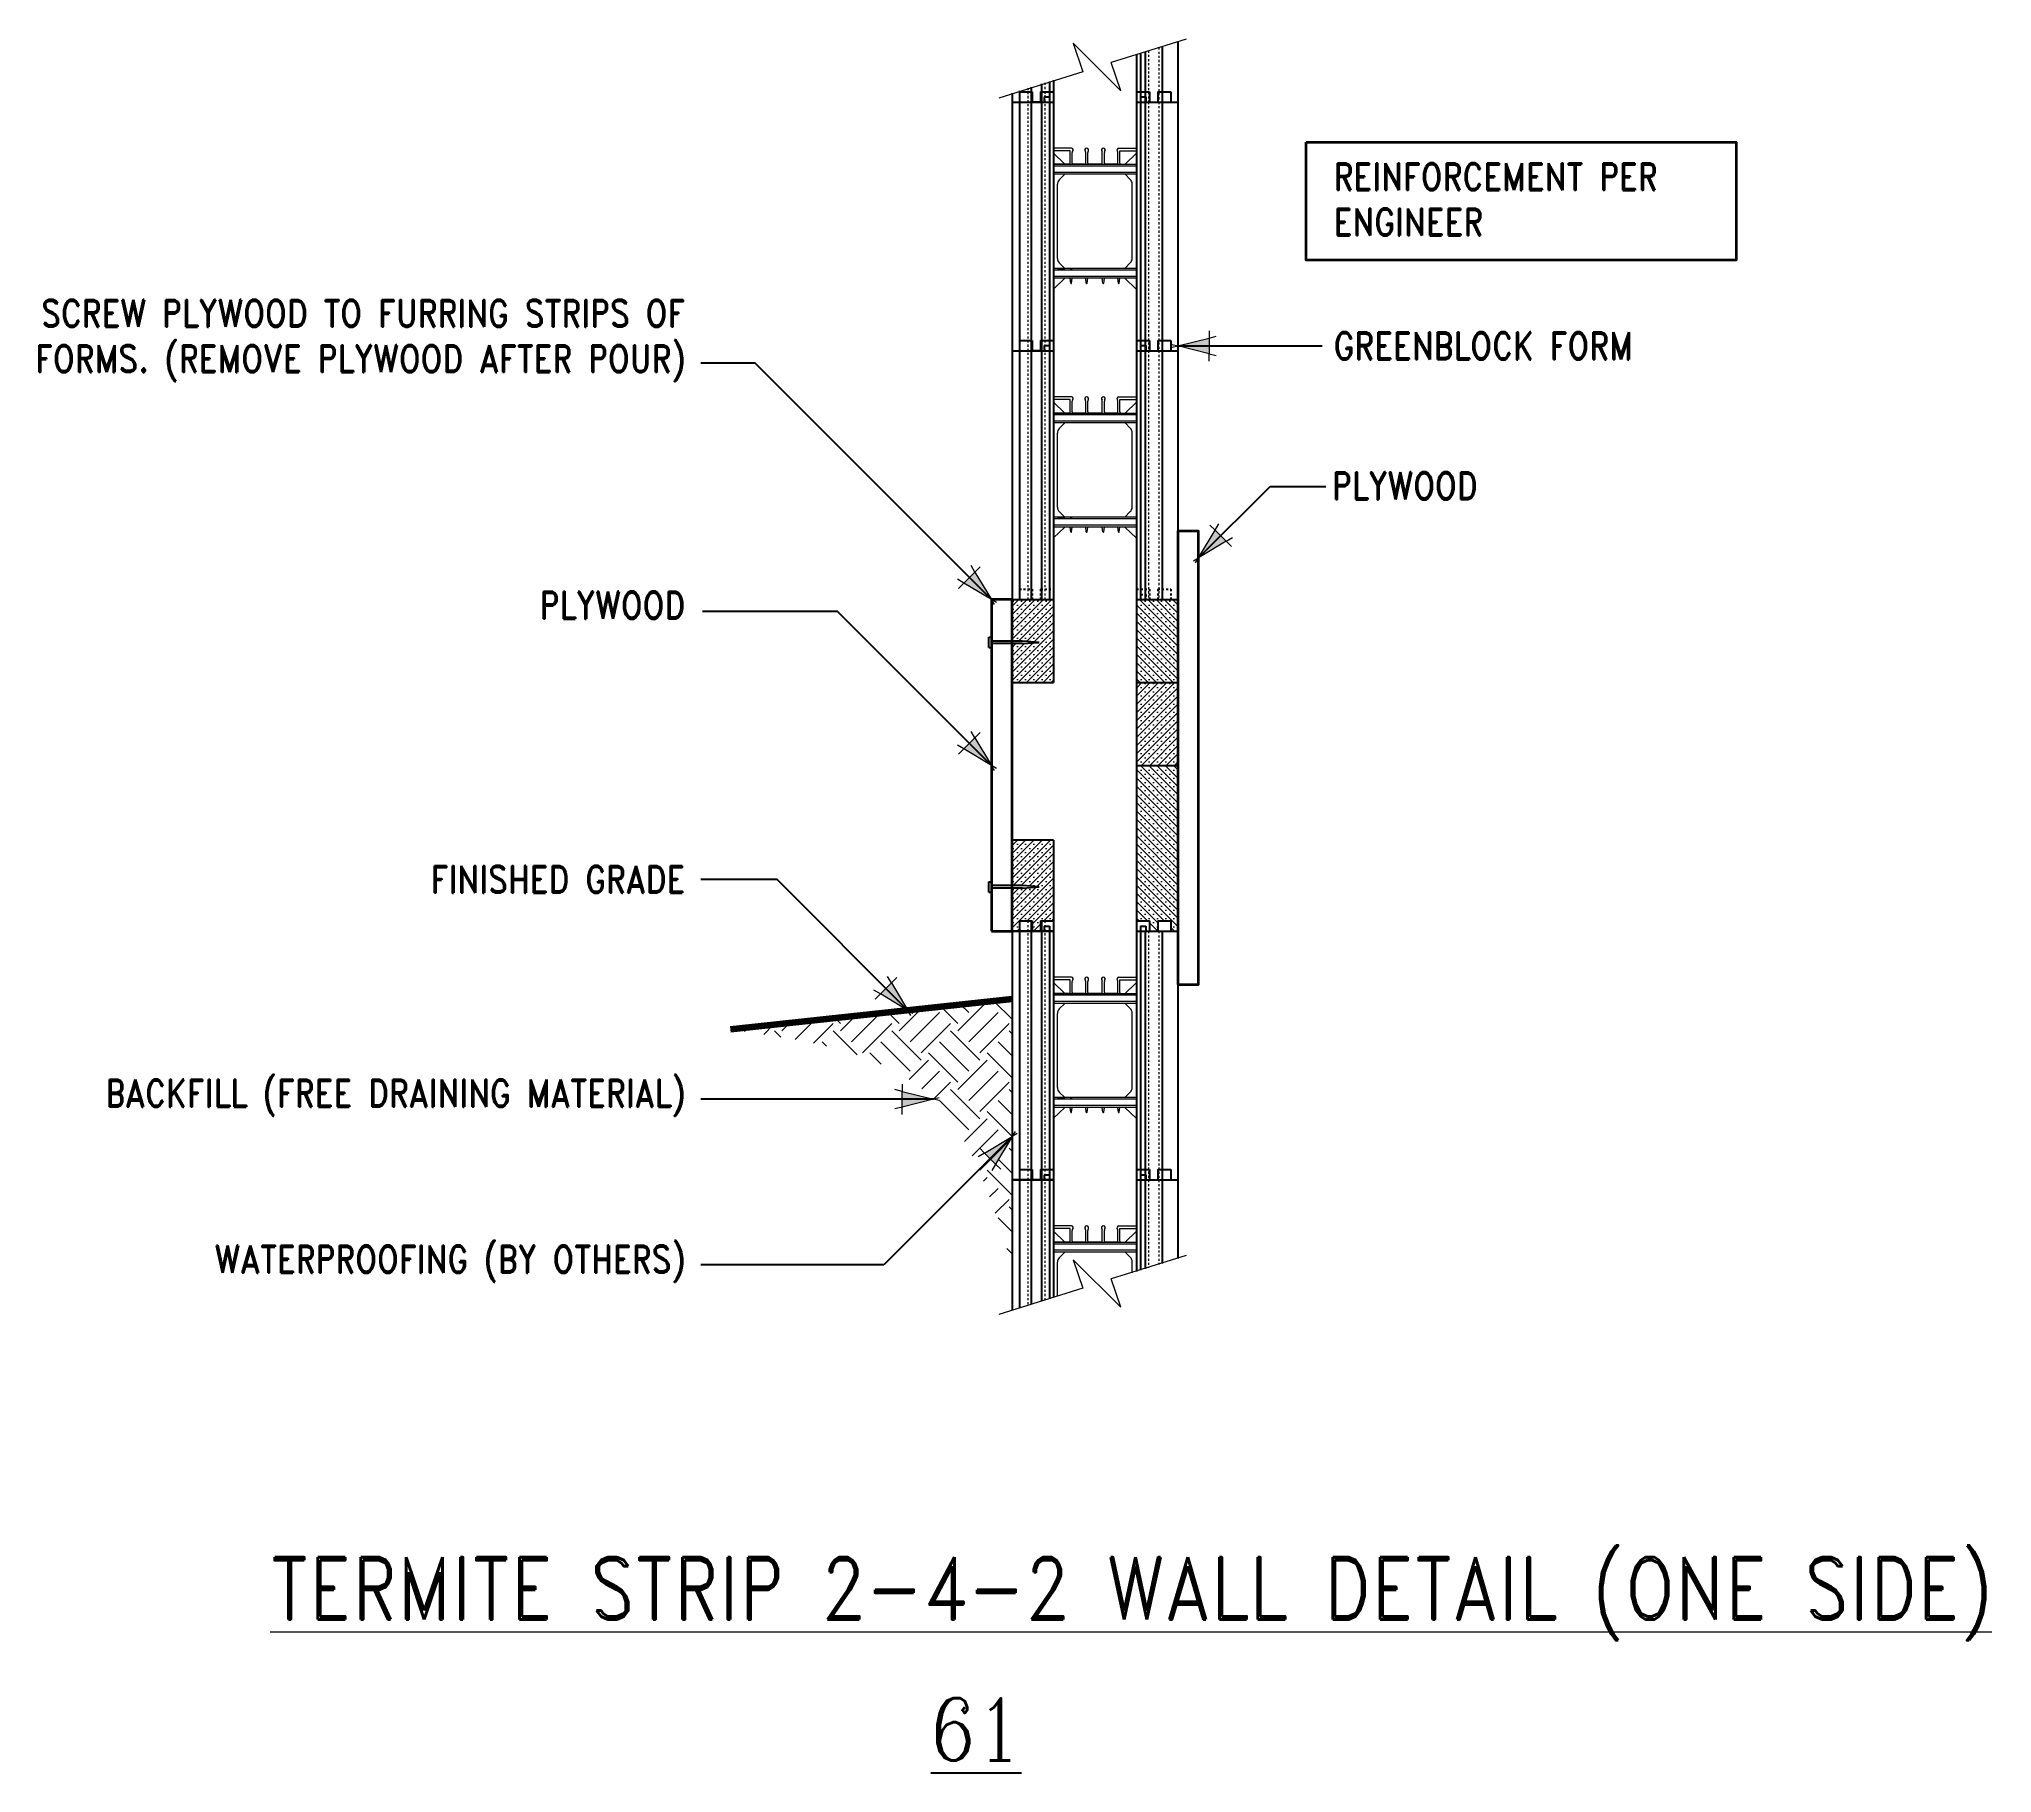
# Model space of a CAD drawing. Header units: inches. Extents: x -150.9 to -56.7, y 79.1 to 162.7.
import ezdxf

# ---------------------------------------------------------------- set-up
doc = ezdxf.new("R2010")
doc.units = ezdxf.units.IN
doc.header["$MEASUREMENT"] = 0
doc.linetypes.add('DASHED2', pattern=[0.375, 0.25, -0.125])
doc.linetypes.add('HIDDEN', pattern=[0.375, 0.25, -0.125])
doc.layers.get('Defpoints').update_dxf_attribs({"color": 252})
for name, color, linetype, lineweight in [('A1 fine', 251, 'Continuous', 5), ('A2 Hatch', 8, 'Continuous', 9), ('A4 medium', 7, 'Continuous', 35), ('DETAILS', 7, 'Continuous', 13), ('DIM', 3, 'Continuous', 13), ('GRADE', 5, 'Continuous', 100)]:
    doc.layers.add(name, color=color, linetype=linetype, lineweight=lineweight)
doc.styles.add('ARCTEXT', font='arctext.shx', dxfattribs={"width": 0.85})
doc.styles.add('RomanC', font='romanc.shx', dxfattribs={"width": 0.85, "height": 5})
doc.styles.add('ROMAND', font='romand.shx', dxfattribs={"width": 0.85})
doc.dimstyles.new('ARCTEXT 1-1', dxfattribs={"dimscale": 0, "dimtxt": 1, "dimasz": 1, "dimexe": 0.1875, "dimexo": 1, "dimgap": 0.5, "dimtad": 1, "dimdec": 4, "dimzin": 3, "dimdsep": 46, "dimlunit": 4, "dimtxsty": 'ARCTEXT', "dimblk": 'ARCHTICK', "dimcen": 1, "dimclrd": 256, "dimclre": 256, "dimclrt": 256, "dimadec": 0, "dimazin": 0, "dimtfac": 1, "dimtdec": 4, "dimtofl": 0, "dimtmove": 2, "dimatfit": 3, "dimldrblk": 'arrow', "dimfxl": 0, "dimtolj": 1, "dimtzin": 0, "dimarcsym": 0})
pattern_1 = [(45, (-7376.16528, 3040.36426), (-0.198873782, 0.198873782), []), (45, (-7375.9664, 3040.36426), (-0.198873782, 0.198873782), [0, -0.28125])]

# ---------------------------------------------------------------- blocks, each defined once
blk = doc.blocks.new('_ArchTick')
at = {"color": 0, "linetype": 'ByBlock', "const_width": 0.15}
blk.add_lwpolyline([(-0.5, -0.5), (0.5, 0.5)], dxfattribs=at)
blk = doc.blocks.new('arrow')
at = {"layer": 'DIM'}
blk.add_hatch(color=253, dxfattribs=at).paths.add_polyline_path([(-2, 0.5), (-2, -0.5), (0, 0)])
at = {"layer": 'DIM', "lineweight": 9}
for points in [[(-2, 0.98), (-2, 0.5), (-2.47, 0.62)], [(0.37, 0.09), (0, 0)], [(0.37, -0.09), (0, 0)], [(-2, -0.98), (-2, -0.5), (-2.47, -0.62)]]:
    blk.add_lwpolyline(points, dxfattribs=at)
at = {"layer": 'DIM', "lineweight": 15}
blk.add_lwpolyline([(0, 0), (-2, -0.5), (-2, 0.5), (0, 0)], dxfattribs=at)

msp = doc.modelspace()

# ---------------------------------------------------------------- hatches: boundary and pattern name
at = {"layer": 'A1 fine', "ltscale": 0.15}
h = msp.add_hatch(dxfattribs=at)
h.set_pattern_fill('EARTH', color=256, scale=8, angle=45, style=0)
h.set_pattern_definition([(45, (-5541.8004, 1612.8814), (2e-16, 2.8284271), [2, -2]), (45, (-5542.3307, 1613.4117), (2e-16, 2.8284271), [2, -2]), (45, (-5542.861, 1613.942), (2e-16, 2.8284271), [2, -2]), (135, (-5542.861, 1614.2956), (-2.8284271, 4e-16), [2, -2]), (135, (-5542.3307, 1614.8259), (-2.8284271, 4e-16), [2, -2]), (135, (-5541.8004, 1615.3562), (-2.8284271, 4e-16), [2, -2])])
edge = h.paths.add_edge_path()
edge.add_line((-104.001, 116.406), (-117.593, 114.942))
edge.add_spline(control_points=[(-117.593, 114.942), (-114.017, 114.435), (-107.077, 113.45), (-105.005, 106.796), (-104.001, 103.57)], knot_values=[0, 0, 0, 0, 9.909898, 19.232064, 19.232064, 19.232064, 19.232064], degree=3, periodic=0)
edge.add_line((-104.001, 103.57), (-104.001, 116.406))
at = {"layer": 'A2 Hatch', "ltscale": 0.15}
h = msp.add_hatch(dxfattribs=at)
h.set_pattern_fill('SACNCR', color=256, scale=3, style=0)
h.set_pattern_definition(pattern_1)
h.paths.add_polyline_path([(-103.503, 121.758), (-104.001, 121.758), (-104.001, 119.684), (-103.651, 119.684), (-103.651, 120.184), (-103.026, 120.184), (-103.026, 119.684), (-102.626, 119.684), (-102.626, 120.184), (-102.001, 120.184), (-102.001, 124.083), (-104.001, 124.083), (-104.001, 121.883), (-103.503, 121.883), (-102.696, 121.82)])
h.paths.add_polyline_path([(-102.001, 135.684), (-104.001, 135.684), (-104.001, 133.684), (-103.503, 133.684), (-102.696, 133.621), (-103.503, 133.559), (-104.001, 133.559), (-104.001, 131.684), (-102.001, 131.684)])
h = msp.add_hatch(dxfattribs=at)
h.set_pattern_fill('SACNCR', color=256, scale=3, angle=90, style=0)
h.set_pattern_definition([(135, (-7376.16528, 3040.36426), (-0.198873782, -0.198873782), []), (135, (-7376.16528, 3040.56313), (-0.198873782, -0.198873782), [0, -0.28125])])
h.paths.add_polyline_path([(-98.001, 131.684), (-96.001, 131.684), (-96.001, 135.684), (-98.001, 135.684)])
h.paths.add_polyline_path([(-98.001, 120.184), (-97.376, 120.184), (-97.376, 119.684), (-96.976, 119.684), (-96.976, 120.184), (-96.351, 120.184), (-96.351, 119.684), (-96.001, 119.684), (-96.001, 127.684), (-98.001, 127.684)])
h = msp.add_hatch(dxfattribs=at)
h.set_pattern_fill('SACNCR', color=256, scale=3, style=0)
h.set_pattern_definition(pattern_1)
h.paths.add_polyline_path([(-98.001, 127.684), (-96.001, 127.684), (-96.001, 131.684), (-98.001, 131.684)])

# ---------------------------------------------------------------- linework, layer by layer
at = {"color": 1}
for p, q in [((-97.586, 162.111), (-97.586, 159.684)), ((-96.766, 162.365), (-96.766, 159.684)), ((-96.001, 162.602), (-96.001, 159.684)), ((-98.001, 161.982), (-98.001, 159.684)), ((-97.801, 162.044), (-97.801, 159.684)), ((-103.651, 160.231), (-103.651, 159.684)), ((-103.651, 160.184), (-103.026, 160.184)), ((-103.651, 160.184), (-103.651, 147.684)), ((-103.076, 160.41), (-103.076, 159.684)), ((-103.076, 160.184), (-103.076, 147.684)), ((-103.026, 160.184), (-103.026, 159.684)), ((-102.626, 160.184), (-102.626, 159.684)), ((-102.626, 160.184), (-102.001, 160.184)), ((-102.576, 160.565), (-102.576, 159.684)), ((-102.576, 160.184), (-102.576, 147.684)), ((-102.201, 160.681), (-102.201, 159.684)), ((-102.001, 160.743), (-102.001, 159.684)), ((-102.001, 160.184), (-102.001, 147.684)), ((-98.001, 160.184), (-98.001, 147.684)), ((-98.001, 160.184), (-97.376, 160.184)), ((-97.376, 160.184), (-97.376, 159.684)), ((-96.976, 160.184), (-96.976, 159.684)), ((-96.976, 160.184), (-96.351, 160.184)), ((-96.351, 160.184), (-96.351, 159.684)), ((-104.001, 160.123), (-104.001, 159.684)), ((-104.001, 159.684), (-104.001, 147.684)), ((-104.001, 159.684), (-102.451, 159.684)), ((-104.001, 159.684), (-102.001, 159.684)), ((-104.001, 159.684), (-102.001, 159.684)), ((-102.576, 159.684), (-103.076, 159.684)), ((-102.451, 159.934), (-102.451, 159.684)), ((-102.451, 159.934), (-102.201, 159.934)), ((-102.201, 159.934), (-102.201, 147.684)), ((-102.201, 159.684), (-102.001, 159.684)), ((-98.001, 159.684), (-97.801, 159.684)), ((-98.001, 159.684), (-96.001, 159.684)), ((-98.001, 159.684), (-96.001, 159.684)), ((-97.801, 159.934), (-97.801, 147.684)), ((-97.801, 159.934), (-97.551, 159.934)), ((-97.586, 159.684), (-96.001, 159.684)), ((-97.586, 159.684), (-97.586, 147.684)), ((-97.551, 159.934), (-97.551, 159.684)), ((-96.766, 159.684), (-96.766, 147.684)), ((-96.001, 159.684), (-96.001, 147.684)), ((-103.651, 148.184), (-103.026, 148.184)), ((-103.651, 148.184), (-103.651, 135.684)), ((-103.076, 148.184), (-103.076, 135.684)), ((-103.026, 148.184), (-103.026, 147.684)), ((-102.626, 148.184), (-102.626, 147.684)), ((-102.626, 148.184), (-102.001, 148.184)), ((-102.576, 148.184), (-102.576, 135.684)), ((-102.451, 147.934), (-102.451, 147.684)), ((-102.451, 147.934), (-102.201, 147.934)), ((-102.201, 147.934), (-102.201, 135.684)), ((-102.001, 148.184), (-102.001, 135.684)), ((-98.001, 148.184), (-98.001, 135.684)), ((-98.001, 148.184), (-97.376, 148.184)), ((-97.801, 147.934), (-97.801, 135.684)), ((-97.801, 147.934), (-97.551, 147.934)), ((-97.551, 147.934), (-97.551, 147.684)), ((-97.376, 148.184), (-97.376, 147.684)), ((-96.976, 148.184), (-96.976, 147.684)), ((-96.976, 148.184), (-96.351, 148.184)), ((-96.351, 148.184), (-96.351, 147.684)), ((-104.001, 147.684), (-104.001, 135.684)), ((-104.001, 147.684), (-102.451, 147.684)), ((-104.001, 147.684), (-102.001, 147.684)), ((-104.001, 147.684), (-102.001, 147.684)), ((-102.576, 147.684), (-103.076, 147.684)), ((-102.201, 147.684), (-102.001, 147.684)), ((-98.001, 147.684), (-97.801, 147.684)), ((-98.001, 147.684), (-96.001, 147.684)), ((-98.001, 147.684), (-96.001, 147.684)), ((-97.586, 147.684), (-96.001, 147.684)), ((-97.586, 147.684), (-97.586, 135.684)), ((-96.766, 147.684), (-96.766, 135.684)), ((-96.001, 147.684), (-96.001, 135.684)), ((-104.001, 135.684), (-102.001, 135.684)), ((-98.001, 135.684), (-96.001, 135.684)), ((-104.001, 119.684), (-104.001, 107.684)), ((-104.001, 119.684), (-102.451, 119.684)), ((-104.001, 119.684), (-102.001, 119.684)), ((-104.001, 119.684), (-102.001, 119.684)), ((-103.651, 120.184), (-103.026, 120.184)), ((-103.651, 120.184), (-103.651, 107.684)), ((-103.076, 120.184), (-103.076, 107.684)), ((-102.576, 119.684), (-103.076, 119.684)), ((-103.026, 120.184), (-103.026, 119.684)), ((-102.626, 120.184), (-102.626, 119.684)), ((-102.626, 120.184), (-102.001, 120.184)), ((-102.576, 120.184), (-102.576, 107.684)), ((-102.451, 119.934), (-102.451, 119.684)), ((-102.451, 119.934), (-102.201, 119.934)), ((-102.201, 119.934), (-102.201, 107.684)), ((-102.201, 119.684), (-102.001, 119.684)), ((-102.001, 120.184), (-102.001, 107.684)), ((-98.001, 120.184), (-98.001, 107.684)), ((-98.001, 120.184), (-97.376, 120.184)), ((-98.001, 119.684), (-97.801, 119.684)), ((-98.001, 119.684), (-96.001, 119.684)), ((-98.001, 119.684), (-96.001, 119.684)), ((-97.801, 119.934), (-97.801, 107.684)), ((-97.801, 119.934), (-97.551, 119.934)), ((-97.586, 119.684), (-96.001, 119.684)), ((-97.586, 119.684), (-97.586, 107.684)), ((-97.551, 119.934), (-97.551, 119.684)), ((-97.376, 120.184), (-97.376, 119.684)), ((-96.976, 120.184), (-96.976, 119.684)), ((-96.976, 120.184), (-96.351, 120.184)), ((-96.766, 119.684), (-96.766, 107.684)), ((-96.351, 120.184), (-96.351, 119.684)), ((-96.001, 119.684), (-96.001, 107.684)), ((-104.001, 107.684), (-102.001, 107.684)), ((-104.001, 107.684), (-104.001, 101.391)), ((-104.001, 107.684), (-102.451, 107.684)), ((-104.001, 107.684), (-102.001, 107.684)), ((-104.001, 107.684), (-102.001, 107.684)), ((-103.651, 108.184), (-103.026, 108.184)), ((-103.651, 108.184), (-103.651, 101.5)), ((-103.076, 108.184), (-103.076, 101.68)), ((-102.576, 107.684), (-103.076, 107.684)), ((-103.026, 108.184), (-103.026, 107.684)), ((-102.626, 108.184), (-102.626, 107.684)), ((-102.626, 108.184), (-102.001, 108.184)), ((-102.576, 108.184), (-102.576, 101.836)), ((-102.451, 107.934), (-102.451, 107.684)), ((-102.451, 107.934), (-102.201, 107.934)), ((-102.201, 107.934), (-102.201, 101.954)), ((-102.201, 107.684), (-102.001, 107.684)), ((-102.001, 108.184), (-102.001, 102.016)), ((-98.001, 108.184), (-98.001, 103.268)), ((-98.001, 108.184), (-97.376, 108.184)), ((-98.001, 107.684), (-96.001, 107.684)), ((-98.001, 107.684), (-97.801, 107.684)), ((-98.001, 107.684), (-96.001, 107.684)), ((-98.001, 107.684), (-96.001, 107.684)), ((-97.801, 107.934), (-97.801, 103.331)), ((-97.801, 107.934), (-97.551, 107.934)), ((-97.586, 107.684), (-96.001, 107.684)), ((-97.586, 107.684), (-97.586, 103.398)), ((-97.551, 107.934), (-97.551, 107.684)), ((-97.376, 108.184), (-97.376, 107.684)), ((-96.976, 108.184), (-96.976, 107.684)), ((-96.976, 108.184), (-96.351, 108.184)), ((-96.766, 107.684), (-96.766, 103.655)), ((-96.351, 108.184), (-96.351, 107.684)), ((-96.001, 107.684), (-96.001, 103.894))]:
    msp.add_line(p, q, dxfattribs=at)
at = {"color": 1, "linetype": 'HIDDEN', "ltscale": 0.02}
for p, q in [((-103.651, 160.184), (-103.026, 160.184)), ((-103.651, 160.184), (-103.026, 160.184)), ((-103.026, 160.184), (-103.026, 159.684)), ((-103.026, 160.184), (-103.026, 159.684)), ((-102.626, 160.184), (-102.626, 159.684)), ((-102.626, 160.184), (-102.001, 160.184)), ((-102.626, 160.184), (-102.626, 159.684)), ((-102.626, 160.184), (-102.001, 160.184)), ((-98.001, 160.184), (-97.376, 160.184)), ((-98.001, 160.184), (-97.376, 160.184)), ((-97.376, 160.184), (-97.376, 159.684)), ((-97.376, 160.184), (-97.376, 159.684)), ((-96.976, 160.184), (-96.976, 159.684)), ((-96.976, 160.184), (-96.351, 160.184)), ((-96.976, 160.184), (-96.976, 159.684)), ((-96.976, 160.184), (-96.351, 160.184)), ((-96.351, 160.184), (-96.351, 159.684)), ((-96.351, 160.184), (-96.351, 159.684)), ((-97.801, 159.934), (-97.551, 159.934)), ((-97.801, 159.934), (-97.551, 159.934)), ((-97.551, 159.934), (-97.551, 159.684)), ((-97.551, 159.934), (-97.551, 159.684)), ((-103.651, 148.184), (-103.026, 148.184)), ((-103.651, 148.184), (-103.026, 148.184)), ((-103.026, 148.184), (-103.026, 147.684)), ((-103.026, 148.184), (-103.026, 147.684)), ((-102.626, 148.184), (-102.626, 147.684)), ((-102.626, 148.184), (-102.001, 148.184)), ((-102.626, 148.184), (-102.626, 147.684)), ((-102.626, 148.184), (-102.001, 148.184)), ((-98.001, 148.184), (-97.376, 148.184)), ((-98.001, 148.184), (-97.376, 148.184)), ((-97.801, 147.934), (-97.551, 147.934)), ((-97.801, 147.934), (-97.551, 147.934)), ((-97.551, 147.934), (-97.551, 147.684)), ((-97.551, 147.934), (-97.551, 147.684)), ((-97.376, 148.184), (-97.376, 147.684)), ((-97.376, 148.184), (-97.376, 147.684)), ((-96.976, 148.184), (-96.976, 147.684)), ((-96.976, 148.184), (-96.351, 148.184)), ((-96.976, 148.184), (-96.976, 147.684)), ((-96.976, 148.184), (-96.351, 148.184)), ((-96.351, 148.184), (-96.351, 147.684)), ((-96.351, 148.184), (-96.351, 147.684)), ((-103.651, 136.184), (-103.026, 136.184)), ((-103.026, 136.184), (-103.026, 135.684)), ((-102.626, 136.184), (-102.626, 135.684)), ((-102.626, 136.184), (-102.001, 136.184)), ((-98.001, 136.184), (-97.376, 136.184)), ((-97.801, 135.934), (-97.551, 135.934)), ((-97.551, 135.934), (-97.551, 135.684)), ((-97.376, 136.184), (-97.376, 135.684)), ((-96.976, 136.184), (-96.976, 135.684)), ((-96.976, 136.184), (-96.351, 136.184)), ((-96.351, 136.184), (-96.351, 135.684)), ((-103.651, 120.184), (-103.026, 120.184)), ((-103.651, 120.184), (-103.026, 120.184)), ((-103.026, 120.184), (-103.026, 119.684)), ((-103.026, 120.184), (-103.026, 119.684)), ((-102.626, 120.184), (-102.626, 119.684)), ((-102.626, 120.184), (-102.001, 120.184)), ((-102.626, 120.184), (-102.626, 119.684)), ((-102.626, 120.184), (-102.001, 120.184)), ((-98.001, 120.184), (-97.376, 120.184)), ((-98.001, 120.184), (-97.376, 120.184)), ((-97.801, 119.934), (-97.551, 119.934)), ((-97.801, 119.934), (-97.551, 119.934)), ((-97.551, 119.934), (-97.551, 119.684)), ((-97.551, 119.934), (-97.551, 119.684)), ((-97.376, 120.184), (-97.376, 119.684)), ((-97.376, 120.184), (-97.376, 119.684)), ((-96.976, 120.184), (-96.976, 119.684)), ((-96.976, 120.184), (-96.351, 120.184)), ((-96.976, 120.184), (-96.976, 119.684)), ((-96.976, 120.184), (-96.351, 120.184)), ((-96.351, 120.184), (-96.351, 119.684)), ((-96.351, 120.184), (-96.351, 119.684)), ((-103.651, 108.184), (-103.026, 108.184)), ((-103.651, 108.184), (-103.026, 108.184)), ((-103.651, 108.184), (-103.026, 108.184)), ((-103.026, 108.184), (-103.026, 107.684)), ((-103.026, 108.184), (-103.026, 107.684)), ((-103.026, 108.184), (-103.026, 107.684)), ((-102.626, 108.184), (-102.626, 107.684)), ((-102.626, 108.184), (-102.001, 108.184)), ((-102.626, 108.184), (-102.626, 107.684)), ((-102.626, 108.184), (-102.001, 108.184)), ((-102.626, 108.184), (-102.626, 107.684)), ((-102.626, 108.184), (-102.001, 108.184)), ((-98.001, 108.184), (-97.376, 108.184)), ((-98.001, 108.184), (-97.376, 108.184)), ((-98.001, 108.184), (-97.376, 108.184)), ((-97.801, 107.934), (-97.551, 107.934)), ((-97.801, 107.934), (-97.551, 107.934)), ((-97.801, 107.934), (-97.551, 107.934)), ((-97.551, 107.934), (-97.551, 107.684)), ((-97.551, 107.934), (-97.551, 107.684)), ((-97.551, 107.934), (-97.551, 107.684)), ((-97.376, 108.184), (-97.376, 107.684)), ((-97.376, 108.184), (-97.376, 107.684)), ((-97.376, 108.184), (-97.376, 107.684)), ((-96.976, 108.184), (-96.976, 107.684)), ((-96.976, 108.184), (-96.351, 108.184)), ((-96.976, 108.184), (-96.976, 107.684)), ((-96.976, 108.184), (-96.351, 108.184)), ((-96.976, 108.184), (-96.976, 107.684)), ((-96.976, 108.184), (-96.351, 108.184)), ((-96.351, 108.184), (-96.351, 107.684)), ((-96.351, 108.184), (-96.351, 107.684)), ((-96.351, 108.184), (-96.351, 107.684))]:
    msp.add_line(p, q, dxfattribs=at)
at = {"ltscale": 0.15}
for p, q in [((-103.026, 159.684), (-102.626, 159.684)), ((-103.026, 147.684), (-102.626, 147.684)), ((-96.001, 138.977), (-96.001, 131.684)), ((-104.001, 135.684), (-104.001, 131.684)), ((-102.001, 135.684), (-102.001, 131.684)), ((-98.001, 135.684), (-98.001, 131.684)), ((-105.126, 133.373), (-105.126, 133.873)), ((-105.126, 133.873), (-105.001, 133.873)), ((-105.001, 133.373), (-105.001, 133.873)), ((-105.126, 133.373), (-105.001, 133.373)), ((-103.503, 133.684), (-105.001, 133.684)), ((-103.503, 133.559), (-105.001, 133.559)), ((-102.696, 133.621), (-103.503, 133.684)), ((-103.503, 133.559), (-102.696, 133.621)), ((-104.001, 131.684), (-102.001, 131.684)), ((-98.001, 131.684), (-96.001, 131.684)), ((-98.001, 131.684), (-98.001, 127.684)), ((-96.001, 131.684), (-96.001, 127.684)), ((-98.001, 127.684), (-96.001, 127.684)), ((-98.001, 127.684), (-98.001, 119.684)), ((-96.001, 117.111), (-96.001, 127.684)), ((-102.001, 124.083), (-104.001, 124.083)), ((-104.001, 119.684), (-104.001, 124.083)), ((-102.001, 124.083), (-102.001, 119.684)), ((-105.126, 121.572), (-105.126, 122.072)), ((-105.126, 122.072), (-105.001, 122.072)), ((-105.126, 121.572), (-105.001, 121.572)), ((-105.001, 121.572), (-105.001, 122.072)), ((-103.503, 121.883), (-105.001, 121.883)), ((-103.503, 121.758), (-105.001, 121.758)), ((-102.696, 121.82), (-103.503, 121.883)), ((-103.503, 121.758), (-102.696, 121.82)), ((-102.001, 119.684), (-104.001, 119.684)), ((-103.026, 119.684), (-102.626, 119.684)), ((-98.001, 119.684), (-96.001, 119.684)), ((-102.001, 107.684), (-104.001, 107.684)), ((-103.026, 107.684), (-102.626, 107.684)), ((-98.001, 107.684), (-96.001, 107.684))]:
    msp.add_line(p, q, dxfattribs=at)
at = {"layer": 'A2 Hatch', "linetype": 'DASHED2', "ltscale": 0.15}
for p, q in [((-97.426, 162.161), (-97.426, 159.684)), ((-96.926, 162.316), (-96.926, 159.684)), ((-103.236, 160.36), (-103.236, 159.684)), ((-103.236, 160.184), (-103.236, 147.684)), ((-102.416, 160.614), (-102.416, 159.684)), ((-102.416, 160.184), (-102.416, 147.684)), ((-97.426, 159.684), (-97.426, 147.684)), ((-96.926, 159.684), (-96.926, 147.684)), ((-103.236, 148.184), (-103.236, 135.684)), ((-102.416, 148.184), (-102.416, 135.684)), ((-97.426, 147.684), (-97.426, 135.684)), ((-96.926, 147.684), (-96.926, 135.684)), ((-103.236, 120.184), (-103.236, 107.684)), ((-102.416, 120.184), (-102.416, 107.684)), ((-97.426, 119.684), (-97.426, 107.684)), ((-96.926, 119.684), (-96.926, 107.684)), ((-103.236, 108.184), (-103.236, 101.63)), ((-102.416, 108.184), (-102.416, 101.887)), ((-97.426, 107.684), (-97.426, 103.448)), ((-96.926, 107.684), (-96.926, 103.605))]:
    msp.add_line(p, q, dxfattribs=at)
at = {"layer": 'A4 medium', "ltscale": 0.15}
for points in [[(-89.808, 157.748), (-69.077, 157.748), (-69.077, 152.059), (-89.808, 152.059)], [(-96.001, 117.111), (-95.001, 117.111), (-95.001, 138.977), (-96.001, 138.977)], [(-105.001, 119.684), (-104.001, 119.684), (-104.001, 135.684), (-105.001, 135.684)]]:
    msp.add_lwpolyline(points, close=True, dxfattribs=at)
at = {"layer": 'DETAILS', "color": 6, "lineweight": 20}
for p, q in [((-101.133, 157.463), (-102.001, 157.463)), ((-101.201, 157.338), (-102.001, 157.338)), ((-101.201, 156.734), (-101.201, 157.338)), ((-98.851, 157.463), (-98.001, 157.463)), ((-98.801, 156.734), (-98.801, 157.338)), ((-98.801, 157.338), (-98.001, 157.338)), ((-101.451, 156.684), (-102.001, 157.214)), ((-102.001, 156.684), (-101.451, 156.684)), ((-101.251, 156.684), (-102.001, 156.684)), ((-102.001, 156.684), (-98.001, 156.684)), ((-98.001, 156.594), (-102.001, 156.594)), ((-101.251, 156.684), (-101.051, 156.684)), ((-101.101, 156.734), (-101.101, 157.252)), ((-100.501, 156.684), (-101.051, 156.684)), ((-100.501, 156.684), (-100.301, 156.684)), ((-100.451, 156.734), (-100.451, 157.252)), ((-100.351, 156.734), (-100.351, 157.252)), ((-99.701, 156.684), (-100.301, 156.684)), ((-99.701, 156.684), (-99.501, 156.684)), ((-99.651, 156.734), (-99.651, 157.252)), ((-99.551, 156.734), (-99.551, 157.252)), ((-98.951, 156.684), (-99.501, 156.684)), ((-98.951, 156.684), (-98.751, 156.684)), ((-98.901, 156.734), (-98.901, 157.252)), ((-98.751, 156.684), (-98.551, 156.684)), ((-98.551, 156.684), (-98.001, 157.214)), ((-98.001, 156.294), (-102.001, 156.294)), ((-98.001, 156.204), (-102.001, 156.204)), ((-101.811, 152.138), (-101.811, 155.72)), ((-101.451, 156.204), (-101.723, 155.932)), ((-98.551, 156.204), (-98.299, 155.952)), ((-98.211, 152.138), (-98.211, 155.74)), ((-101.461, 151.664), (-101.723, 151.926)), ((-98.561, 151.664), (-98.299, 151.926)), ((-98.001, 151.664), (-102.001, 151.664)), ((-98.001, 151.574), (-102.001, 151.574)), ((-98.001, 151.274), (-102.001, 151.274)), ((-98.001, 151.184), (-102.001, 151.184)), ((-101.461, 151.184), (-102.001, 150.663)), ((-101.811, 151.664), (-101.461, 151.664)), ((-101.201, 151.664), (-101.101, 151.664)), ((-101.171, 150.95), (-101.201, 151.184)), ((-101.132, 150.95), (-101.101, 151.184)), ((-100.421, 150.95), (-100.451, 151.184)), ((-100.382, 150.95), (-100.351, 151.184)), ((-99.621, 150.95), (-99.651, 151.184)), ((-99.582, 150.95), (-99.551, 151.184)), ((-98.871, 150.95), (-98.901, 151.184)), ((-98.832, 150.95), (-98.801, 151.184)), ((-98.561, 151.184), (-98.001, 150.65)), ((-101.133, 145.463), (-102.001, 145.463)), ((-101.201, 145.338), (-102.001, 145.338)), ((-101.451, 144.684), (-102.001, 145.214)), ((-101.201, 144.734), (-101.201, 145.338)), ((-101.101, 144.734), (-101.101, 145.252)), ((-100.451, 144.734), (-100.451, 145.252)), ((-100.351, 144.734), (-100.351, 145.252)), ((-99.651, 144.734), (-99.651, 145.252)), ((-99.551, 144.734), (-99.551, 145.252)), ((-98.901, 144.734), (-98.901, 145.252)), ((-98.851, 145.463), (-98.001, 145.463)), ((-98.801, 144.734), (-98.801, 145.338)), ((-98.801, 145.338), (-98.001, 145.338)), ((-98.551, 144.684), (-98.001, 145.214)), ((-102.001, 144.684), (-101.451, 144.684)), ((-101.251, 144.684), (-102.001, 144.684)), ((-102.001, 144.684), (-98.001, 144.684)), ((-98.001, 144.594), (-102.001, 144.594)), ((-98.001, 144.294), (-102.001, 144.294)), ((-98.001, 144.204), (-102.001, 144.204)), ((-101.451, 144.204), (-101.723, 143.932)), ((-101.251, 144.684), (-101.051, 144.684)), ((-100.501, 144.684), (-101.051, 144.684)), ((-100.501, 144.684), (-100.301, 144.684)), ((-99.701, 144.684), (-100.301, 144.684)), ((-99.701, 144.684), (-99.501, 144.684)), ((-98.951, 144.684), (-99.501, 144.684)), ((-98.951, 144.684), (-98.751, 144.684)), ((-98.751, 144.684), (-98.551, 144.684)), ((-98.551, 144.204), (-98.299, 143.952)), ((-101.811, 140.138), (-101.811, 143.72)), ((-98.211, 140.138), (-98.211, 143.74)), ((-98.001, 139.664), (-102.001, 139.664)), ((-98.001, 139.574), (-102.001, 139.574)), ((-101.811, 139.664), (-101.461, 139.664)), ((-101.461, 139.664), (-101.723, 139.926)), ((-101.201, 139.664), (-101.101, 139.664)), ((-98.561, 139.664), (-98.299, 139.926)), ((-98.001, 139.274), (-102.001, 139.274)), ((-98.001, 139.184), (-102.001, 139.184)), ((-101.461, 139.184), (-102.001, 138.663)), ((-101.171, 138.95), (-101.201, 139.184)), ((-101.132, 138.95), (-101.101, 139.184)), ((-100.421, 138.95), (-100.451, 139.184)), ((-100.382, 138.95), (-100.351, 139.184)), ((-99.621, 138.95), (-99.651, 139.184)), ((-99.582, 138.95), (-99.551, 139.184)), ((-98.871, 138.95), (-98.901, 139.184)), ((-98.832, 138.95), (-98.801, 139.184)), ((-98.561, 139.184), (-98.001, 138.65)), ((-101.133, 117.463), (-102.001, 117.463)), ((-101.201, 117.338), (-102.001, 117.338)), ((-101.451, 116.684), (-102.001, 117.214)), ((-101.201, 116.734), (-101.201, 117.338)), ((-101.101, 116.734), (-101.101, 117.252)), ((-100.451, 116.734), (-100.451, 117.252)), ((-100.351, 116.734), (-100.351, 117.252)), ((-99.651, 116.734), (-99.651, 117.252)), ((-99.551, 116.734), (-99.551, 117.252)), ((-98.901, 116.734), (-98.901, 117.252)), ((-98.851, 117.463), (-98.001, 117.463)), ((-98.801, 116.734), (-98.801, 117.338)), ((-98.801, 117.338), (-98.001, 117.338)), ((-98.551, 116.684), (-98.001, 117.214)), ((-102.001, 116.684), (-101.451, 116.684)), ((-101.251, 116.684), (-102.001, 116.684)), ((-102.001, 116.684), (-98.001, 116.684)), ((-98.001, 116.594), (-102.001, 116.594)), ((-98.001, 116.294), (-102.001, 116.294)), ((-98.001, 116.204), (-102.001, 116.204)), ((-101.451, 116.204), (-101.723, 115.932)), ((-101.251, 116.684), (-101.051, 116.684)), ((-100.501, 116.684), (-101.051, 116.684)), ((-100.501, 116.684), (-100.301, 116.684)), ((-99.701, 116.684), (-100.301, 116.684)), ((-99.701, 116.684), (-99.501, 116.684)), ((-98.951, 116.684), (-99.501, 116.684)), ((-98.951, 116.684), (-98.751, 116.684)), ((-98.751, 116.684), (-98.551, 116.684)), ((-98.551, 116.204), (-98.299, 115.952)), ((-101.811, 112.138), (-101.811, 115.72)), ((-98.211, 112.138), (-98.211, 115.74)), ((-98.001, 111.664), (-102.001, 111.664)), ((-98.001, 111.574), (-102.001, 111.574)), ((-98.001, 111.274), (-102.001, 111.274)), ((-98.001, 111.184), (-102.001, 111.184)), ((-101.461, 111.184), (-102.001, 110.663)), ((-101.811, 111.664), (-101.461, 111.664)), ((-101.461, 111.664), (-101.723, 111.926)), ((-101.201, 111.664), (-101.101, 111.664)), ((-101.171, 110.95), (-101.201, 111.184)), ((-101.132, 110.95), (-101.101, 111.184)), ((-100.421, 110.95), (-100.451, 111.184)), ((-100.382, 110.95), (-100.351, 111.184)), ((-99.621, 110.95), (-99.651, 111.184)), ((-99.582, 110.95), (-99.551, 111.184)), ((-98.871, 110.95), (-98.901, 111.184)), ((-98.832, 110.95), (-98.801, 111.184)), ((-98.561, 111.664), (-98.299, 111.926)), ((-98.561, 111.184), (-98.001, 110.65)), ((-101.133, 105.463), (-102.001, 105.463)), ((-101.201, 105.338), (-102.001, 105.338)), ((-101.451, 104.684), (-102.001, 105.214)), ((-102.001, 104.684), (-101.451, 104.684)), ((-101.251, 104.684), (-102.001, 104.684)), ((-102.001, 104.684), (-98.001, 104.684)), ((-98.001, 104.594), (-102.001, 104.594)), ((-101.251, 104.684), (-101.051, 104.684)), ((-101.201, 104.734), (-101.201, 105.338)), ((-101.101, 104.734), (-101.101, 105.252)), ((-100.501, 104.684), (-101.051, 104.684)), ((-100.501, 104.684), (-100.301, 104.684)), ((-100.451, 104.734), (-100.451, 105.252)), ((-100.351, 104.734), (-100.351, 105.252)), ((-99.701, 104.684), (-100.301, 104.684)), ((-99.701, 104.684), (-99.501, 104.684)), ((-99.651, 104.734), (-99.651, 105.252)), ((-99.551, 104.734), (-99.551, 105.252)), ((-98.951, 104.684), (-99.501, 104.684)), ((-98.951, 104.684), (-98.751, 104.684)), ((-98.901, 104.734), (-98.901, 105.252)), ((-98.851, 105.463), (-98.001, 105.463)), ((-98.801, 104.734), (-98.801, 105.338)), ((-98.801, 105.338), (-98.001, 105.338)), ((-98.751, 104.684), (-98.551, 104.684)), ((-98.551, 104.684), (-98.001, 105.214)), ((-98.001, 104.294), (-102.001, 104.294)), ((-98.001, 104.204), (-102.001, 104.204)), ((-101.811, 102.076), (-101.811, 103.72)), ((-101.451, 104.204), (-101.723, 103.932)), ((-98.551, 104.204), (-98.299, 103.952)), ((-98.211, 103.202), (-98.211, 103.74))]:
    msp.add_line(p, q, dxfattribs=at)
for centre, radius, start, end in [((-101.139, 157.372), 0.0912, 307.48633, 93.47657), ((-100.401, 157.37), 0.0936, 311.72787, 228.27213), ((-99.601, 157.37), 0.0936, 311.72787, 228.27213), ((-98.851, 157.37), 0.0936, 90, 228.27204), ((-101.251, 156.734), 0.05, 270, 0), ((-101.039, 157.256), 0.0619, 134.99032, 183.92634), ((-101.051, 156.734), 0.05, 180, 270), ((-100.501, 156.734), 0.05, 270, 0), ((-100.551, 157.252), 0.1, 0, 28.69724), ((-100.251, 157.252), 0.1, 151.30276, 180), ((-100.301, 156.734), 0.05, 180, 270), ((-99.701, 156.734), 0.05, 270, 0), ((-99.751, 157.252), 0.1, 0, 28.69724), ((-99.451, 157.252), 0.1, 151.30276, 180), ((-99.501, 156.734), 0.05, 180, 270), ((-98.951, 156.734), 0.05, 270, 0), ((-99.014, 157.249), 0.112, 1.59973, 27.09751), ((-98.751, 156.734), 0.05, 180, 270), ((-101.511, 155.72), 0.3, 135, 180), ((-98.511, 155.74), 0.3, 0, 45), ((-101.511, 152.138), 0.3, 180, 225), ((-98.511, 152.138), 0.3, 315, 0), ((-101.151, 150.954), 0.02, 191.30993, 348.69007), ((-100.401, 150.954), 0.02, 191.30993, 348.69007), ((-99.601, 150.954), 0.02, 191.30993, 348.69007), ((-98.851, 150.954), 0.02, 191.30993, 348.69007), ((-101.139, 145.372), 0.0912, 307.48633, 93.47657), ((-101.039, 145.256), 0.0619, 134.99032, 183.92634), ((-100.401, 145.37), 0.0936, 311.72787, 228.27213), ((-100.551, 145.252), 0.1, 0, 28.69724), ((-100.251, 145.252), 0.1, 151.30276, 180), ((-99.601, 145.37), 0.0936, 311.72787, 228.27213), ((-99.751, 145.252), 0.1, 0, 28.69724), ((-99.451, 145.252), 0.1, 151.30276, 180), ((-98.851, 145.37), 0.0936, 90, 228.27204), ((-99.014, 145.249), 0.112, 1.59973, 27.09751), ((-101.251, 144.734), 0.05, 270, 0), ((-101.051, 144.734), 0.05, 180, 270), ((-100.501, 144.734), 0.05, 270, 0), ((-100.301, 144.734), 0.05, 180, 270), ((-99.701, 144.734), 0.05, 270, 0), ((-99.501, 144.734), 0.05, 180, 270), ((-98.951, 144.734), 0.05, 270, 0), ((-98.751, 144.734), 0.05, 180, 270), ((-101.511, 143.72), 0.3, 135, 180), ((-98.511, 143.74), 0.3, 0, 45), ((-101.511, 140.138), 0.3, 180, 225), ((-98.511, 140.138), 0.3, 315, 0), ((-101.151, 138.954), 0.02, 191.30993, 348.69007), ((-100.401, 138.954), 0.02, 191.30993, 348.69007), ((-99.601, 138.954), 0.02, 191.30993, 348.69007), ((-98.851, 138.954), 0.02, 191.30993, 348.69007), ((-101.139, 117.372), 0.0912, 307.48633, 93.47657), ((-101.039, 117.256), 0.0619, 134.99032, 183.92634), ((-100.401, 117.37), 0.0936, 311.72787, 228.27213), ((-100.551, 117.252), 0.1, 0, 28.69724), ((-100.251, 117.252), 0.1, 151.30276, 180), ((-99.601, 117.37), 0.0936, 311.72787, 228.27213), ((-99.751, 117.252), 0.1, 0, 28.69724), ((-99.451, 117.252), 0.1, 151.30276, 180), ((-98.851, 117.37), 0.0936, 90, 228.27204), ((-99.014, 117.249), 0.112, 1.59973, 27.09751), ((-101.511, 115.72), 0.3, 135, 180), ((-101.251, 116.734), 0.05, 270, 0), ((-101.051, 116.734), 0.05, 180, 270), ((-100.501, 116.734), 0.05, 270, 0), ((-100.301, 116.734), 0.05, 180, 270), ((-99.701, 116.734), 0.05, 270, 0), ((-99.501, 116.734), 0.05, 180, 270), ((-98.951, 116.734), 0.05, 270, 0), ((-98.751, 116.734), 0.05, 180, 270), ((-98.511, 115.74), 0.3, 0, 45), ((-101.511, 112.138), 0.3, 180, 225), ((-98.511, 112.138), 0.3, 315, 0), ((-101.151, 110.954), 0.02, 191.30993, 348.69007), ((-100.401, 110.954), 0.02, 191.30993, 348.69007), ((-99.601, 110.954), 0.02, 191.30993, 348.69007), ((-98.851, 110.954), 0.02, 191.30993, 348.69007), ((-101.251, 104.734), 0.05, 270, 0), ((-101.139, 105.372), 0.0912, 307.48633, 93.47657), ((-101.039, 105.256), 0.0619, 134.99032, 183.92634), ((-101.051, 104.734), 0.05, 180, 270), ((-100.501, 104.734), 0.05, 270, 0), ((-100.401, 105.37), 0.0936, 311.72787, 228.27213), ((-100.551, 105.252), 0.1, 0, 28.69724), ((-100.251, 105.252), 0.1, 151.30276, 180), ((-100.301, 104.734), 0.05, 180, 270), ((-99.701, 104.734), 0.05, 270, 0), ((-99.601, 105.37), 0.0936, 311.72787, 228.27213), ((-99.751, 105.252), 0.1, 0, 28.69724), ((-99.451, 105.252), 0.1, 151.30276, 180), ((-99.501, 104.734), 0.05, 180, 270), ((-98.951, 104.734), 0.05, 270, 0), ((-98.851, 105.37), 0.0936, 90, 228.27204), ((-99.014, 105.249), 0.112, 1.59973, 27.09751), ((-98.751, 104.734), 0.05, 180, 270), ((-101.511, 103.72), 0.3, 135, 180), ((-98.511, 103.74), 0.3, 0, 45)]:
    msp.add_arc(centre, radius, start, end, dxfattribs=at)
at = {"layer": 'DIM'}
for p, q in [((-101.058, 162.52), (-100.59, 161.14)), ((-98.76, 160.222), (-101.058, 162.52)), ((-95.602, 162.726), (-99.228, 161.602)), ((-100.59, 161.14), (-104.635, 159.875)), ((-98.76, 160.222), (-99.228, 161.602)), ((-101.058, 103.838), (-100.59, 102.458)), ((-98.76, 101.54), (-101.058, 103.838)), ((-95.602, 104.044), (-99.228, 102.92)), ((-98.76, 101.54), (-99.228, 102.92)), ((-100.59, 102.458), (-104.635, 101.192))]:
    msp.add_line(p, q, dxfattribs=at)
at = {"layer": 'GRADE', "ltscale": 0.15}
msp.add_line((-104.001, 116.406), (-117.593, 114.942), dxfattribs=at)

# ---------------------------------------------------------------- texts
at = {"layer": 'Defpoints', "insert": (-105.739, 82.675), "char_height": 3, "width": 90.08, "attachment_point": 2, "style": 'RomanC'}
msp.add_mtext('{\\L61\\P}\\P            ', dxfattribs=at)
at = {"layer": 'DIM', "color": 3, "style": 'ROMAND'}
for s, insert, char_height, width, attachment_point in [('REINFORCEMENT PER ENGINEER', (-88.494, 156.743), 1.3125, 22.17809, 1), ('SCREW PLYWOOD TO FURRING STRIPS OF FORMS. (REMOVE PLYWOOD AFTER POUR) ', (-119.769, 150.151), 1.3125, 36.40043, 3), ('GREENBLOCK FORM ', (-88.494, 148.58), 1.3125, 22.17809, 1), ('PLYWOOD ', (-81.543, 141.83), 1.3125, 36.40043, 3), ('PLYWOOD ', (-119.769, 136.067), 1.3125, 36.40043, 3), ('FINISHED GRADE ', (-119.769, 122.844), 1.3125, 36.40043, 3), ('BACKFILL (FREE DRAINING MATERIAL) ', (-119.769, 112.524), 1.3125, 36.40043, 3), ('WATERPROOFING (BY OTHERS) ', (-119.769, 104.519), 1.3125, 36.40043, 3), ('{\\LTERMITE STRIP 2-4-2 WALL DETAIL (ONE SIDE)}\\P\\P             ', (-56.731, 89.481), 3, 97.79267, 3)]:
    msp.add_mtext(s, dxfattribs=dict(at, insert=insert, char_height=char_height, width=width, attachment_point=attachment_point))

# ---------------------------------------------------------------- leaders
at = {"layer": 'DIM', "ltscale": 0.15}
for points in [[(-96.001, 147.922), (-89.043, 147.922)], [(-105.001, 135.684), (-116.403, 147.085), (-119.015, 147.085)], [(-95.001, 137.699), (-91.553, 141.147), (-88.869, 141.147)], [(-105.001, 127.684), (-112.429, 135.112), (-118.945, 135.112)], [(-109.028, 115.865), (-115.343, 122.18), (-119.018, 122.18)], [(-107.801, 111.578), (-119.018, 111.578)], [(-104.001, 109.778), (-110.192, 103.588), (-119.016, 103.588)]]:
    msp.add_leader(points, dimstyle='ARCTEXT 1-1', override={"dimscale": 1, "dimasz": 0.75, "dimtad": 0}, dxfattribs=at)

doc.saveas('drawing.dxf')
